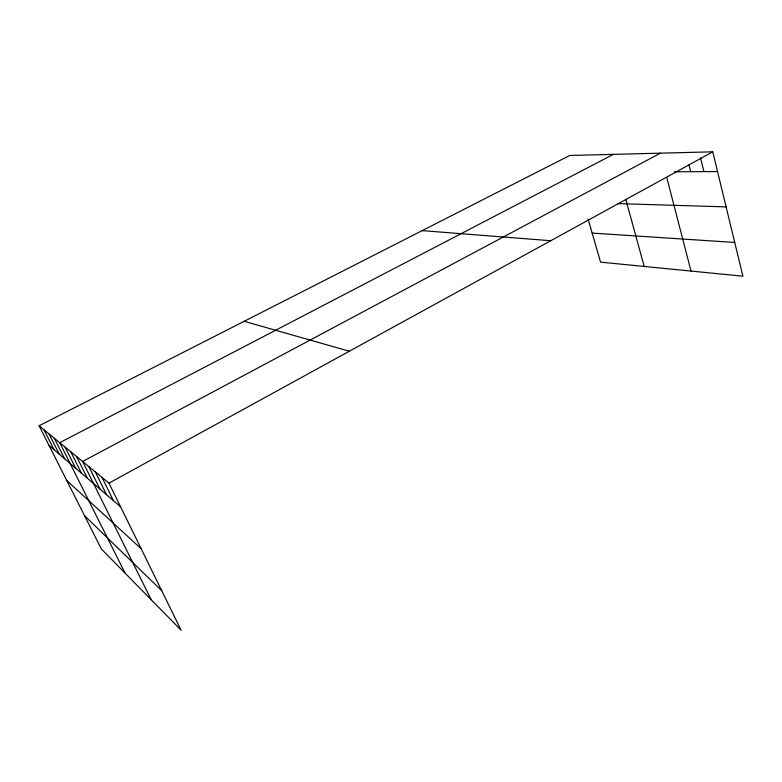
<?xml version="1.0" encoding="UTF-8"?>
<svg xmlns="http://www.w3.org/2000/svg" width="782" height="782" viewBox="0 0 782 782"><rect width="100%" height="100%" fill="white"/><g stroke="black" fill="none" stroke-linecap="round" stroke-linejoin="round"><path stroke-width="1.17" d="M712.764 151.825L569.726 155.471L39.1 425.77L108.972 483.12L712.764 151.825L742.9 276.193L600.556 262.136L588.103 219.058M660.428 153.155L82.609 461.478L151.209 599.745M613.42 154.357L59.725 442.69L125.081 573.138M674.397 171.776L717.544 171.551M617.946 203.603L726.107 206.888M592.16 233.085L734.728 242.459M422.172 230.631L550.733 240.729M244.15 321.314L349.349 351.226M49.012 445.378L120.545 506.716M66.734 480.451L141.151 548.729M84.534 515.67L161.737 590.684M44.007 429.797L54.036 449.689M39.1 425.77L101.386 549.013L181.101 630.175L108.972 483.12M54.31 438.252L64.603 458.751M49.071 433.951L59.237 454.147M65.15 447.157L75.717 468.271M70.771 451.761L81.465 473.208M76.587 456.541L87.418 478.31M88.845 466.6L99.959 489.073M102.012 477.411L113.429 500.617M95.306 471.908L106.577 494.742M625.776 199.351L644.212 266.447M666.733 177.436L691.014 271.071M688.991 164.924L690.692 171.698M700.545 157.896L703.937 171.62"/></g></svg>
